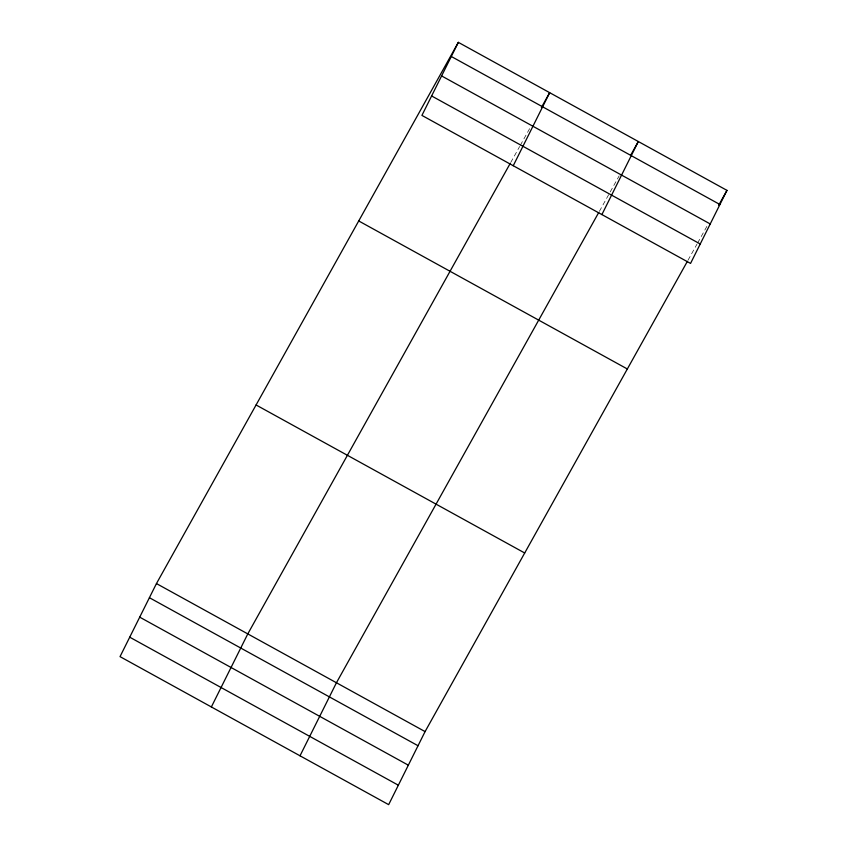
<?xml version="1.0" encoding="UTF-8"?>
<svg xmlns="http://www.w3.org/2000/svg" width="847" height="847" viewBox="0 0 847 847"><rect width="100%" height="100%" fill="white"/><g stroke="black" fill="none" stroke-linecap="round" stroke-linejoin="round"><path stroke-width="0.64" stroke-dasharray="4.24 3.18" d="M510.72 162.518L519.656 146.489M520.302 145.345L530.518 127.029M599.369 211.369L619.157 175.88M688.008 260.22L696.954 244.19M697.589 243.047L707.171 225.863"/><path stroke-width="1.27" d="M458.343 42.35L421.922 115.404L690.549 263.428L726.97 190.374L458.343 42.35L156.451 583.572L120.03 656.626L388.657 804.65L425.078 731.596L687.372 261.363M211.369 706.949L247.79 633.905L510.074 163.662M513.25 165.726L549.671 92.683L541.371 107.558M300.018 755.799L336.439 682.756L598.723 212.512M601.899 214.577L638.32 141.523L630.655 155.266M718.669 205.26L726.97 190.374M451.292 56.484L719.918 204.508M441.594 75.923L710.231 223.957M431.61 95.955L700.236 243.989M358.715 220.951L627.341 368.985M256.08 404.972L524.706 552.996M156.451 583.572L425.078 731.596M149.411 597.707L418.037 745.741M139.713 617.156L408.339 765.18M129.729 637.188L398.355 785.211"/></g></svg>
